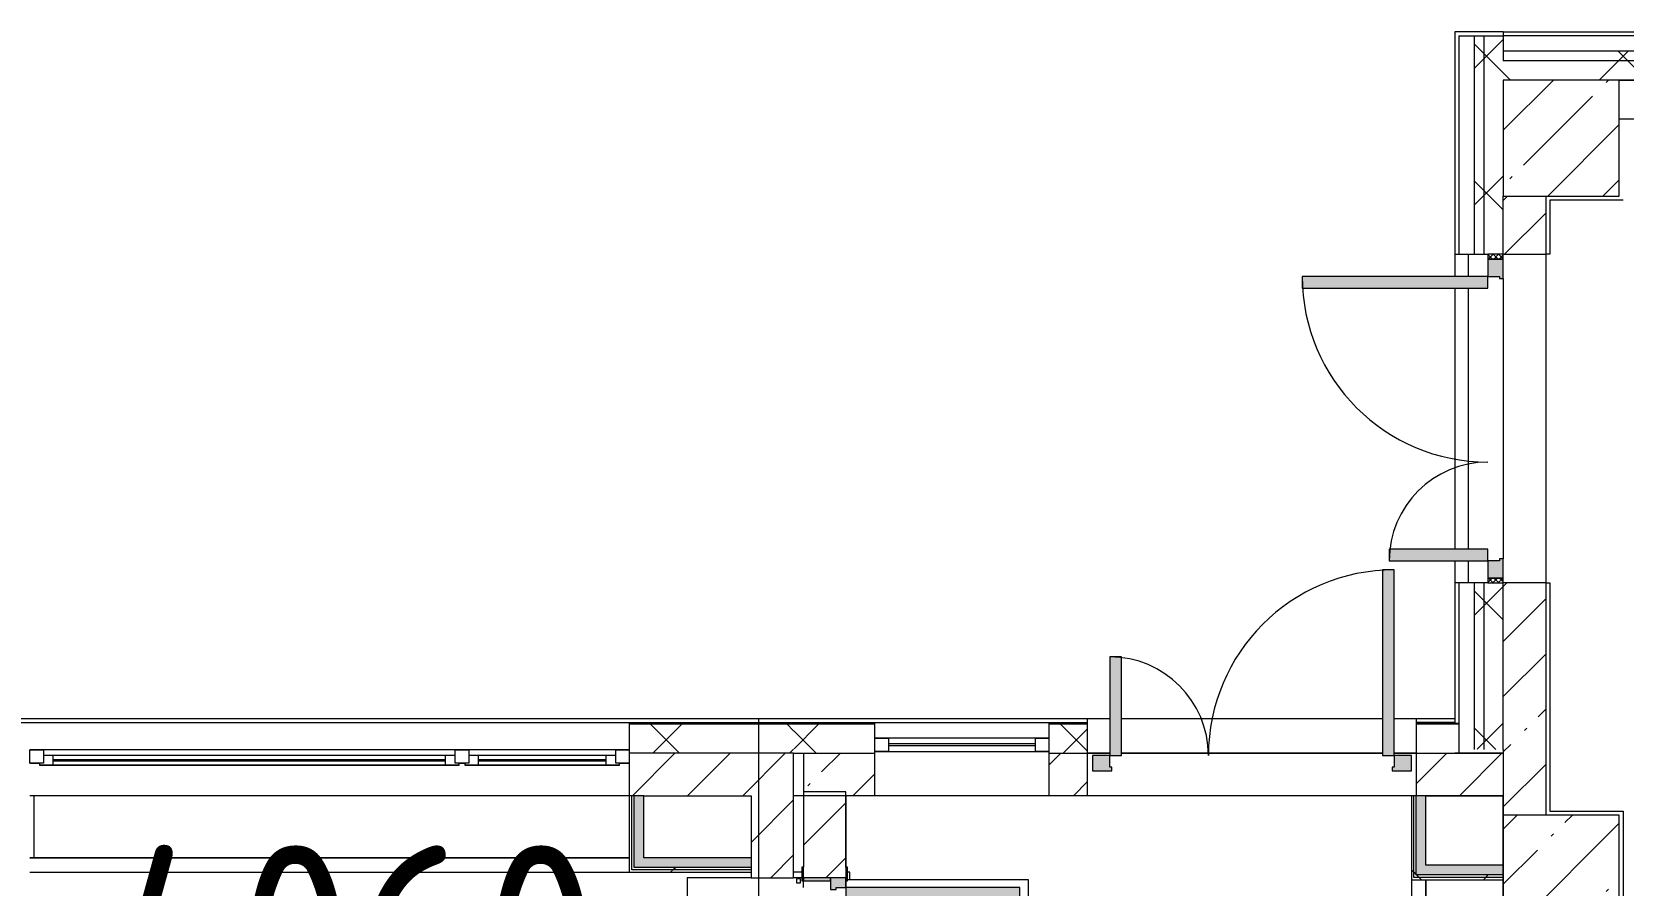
# Model space of a CAD drawing. Header units: millimetres. Extents: x 81368 to 286493, y -8553 to 29000.
# Drawn here: x 194033 to 202263, y 22937 to 27350 of the extents above; entities that cross this region are included whole.
import ezdxf

# ---------------------------------------------------------------- set-up
doc = ezdxf.new("R2010")
doc.units = ezdxf.units.MM
for name, color, linetype, lineweight in [('A-ANNO-DIMS', 7, 'Continuous', 9), ('A-ANNO-DIMS-500', 7, 'Continuous', 9), ('A-GLAZ-2', 7, 'Continuous', 5), ('A-WALL', 7, 'Continuous', 9), ('A-WALL-6', 7, 'Continuous', 5), ('I-WALL-6', 7, 'Continuous', 5), ('S-COLS-1', 7, 'Continuous', 5), ('S-STRS-MBND-1', 7, 'Continuous', 5), ('Оси', 7, 'Continuous', 9)]:
    doc.layers.add(name, color=color, linetype=linetype, lineweight=lineweight)
for name, color, linetype, lineweight, true_color in [('A-DOOR-5', 7, 'Continuous', 5, 0xe2e2e2), ('A-DOOR-6', 7, 'Continuous', 5, 0xaaaaaa), ('A-DOOR-FRAM-4', 7, 'Continuous', 5, 0xe2e2e2), ('A-DOOR-FRAM-5', 7, 'Continuous', 5, 0xaaaaaa), ('A-FLOR-3', 7, 'Continuous', 5, 0xaaaaaa), ('I-WALL-5', 7, 'Continuous', 9, 0xe7e7e7)]:
    doc.layers.add(name, color=color, linetype=linetype, lineweight=lineweight, true_color=true_color)
doc.styles.add('ISOCPEUR_2', font='isocpeur.ttf', dxfattribs={"width": 0.9, "height": 1000})
doc.dimstyles.new('ISO-2_0_0_9К_Средний_округл2_2', dxfattribs={"dimscale": 304.8, "dimtxt": 995.981176, "dimasz": 2.46063, "dimexe": 1.968504, "dimexo": 0, "dimgap": 0, "dimtad": 1, "dimdec": 0, "dimrnd": 10, "dimzin": 0, "dimdsep": 46, "dimtxsty": 'ISOCPEUR_2', "dimblk1": 'OBLIQUE', "dimblk2": 'OBLIQUE', "dimsah": 1, "dimcen": 0.09, "dimdle": 1.968504, "dimazin": 0, "dimtfac": 1, "dimtdec": 4, "dimtix": 1, "dimtmove": 0, "dimatfit": 3, "dimfxl": 1, "dimtvp": 1, "dimtolj": 1, "dimtzin": 0, "dimarcsym": 2})
pattern_1 = [(45, (159482.88, 0), (-285.123, 285.123), []), (45, (159768, 0), (-285.123, 285.123), [504.031, -100.806, 16.764, -84.042])]
pattern_2 = [(45, (159482.9, 0), (-353.5534, 353.5534), []), (135, (159482.9, 0), (-353.5534, -353.5534), [])]
pattern_3 = [(45, (159482.9, 0), (-530.33, 530.33), []), (135, (159482.9, 0), (-530.33, -530.33), [])]

# ---------------------------------------------------------------- blocks, each defined once
blk = doc.blocks.new('BSC_Колонна _Прямоугольная - 600х600-V55-1_2_3_птичка')
at = {"layer": 'S-COLS-1'}
h = blk.add_hatch(dxfattribs=at)
h.set_pattern_fill('FP_104', color=256, style=0, pattern_type=2)
h.set_pattern_definition([(45, (-42460, -26800), (-285.123, 285.123), []), (45, (-42174.88, -26800), (-285.123, 285.123), [504.031, -100.806, 16.764, -84.042])])
h.paths.add_polyline_path([(-60, -300), (300, -300), (300, 300), (-300, 300), (-300, -300), (-80, -300)])
for p, q in [((300, 300), (-300, 300)), ((-300, 300), (-300, -300)), ((300, -300), (300, 300)), ((-300, -300), (300, -300))]:
    blk.add_line(p, q, dxfattribs=at)
blk = doc.blocks.new('BSC_Колонна _Прямоугольная - 600х600-V66-1_2_3_птичка')
at = {"layer": 'S-COLS-1'}
h = blk.add_hatch(dxfattribs=at)
h.set_pattern_fill('FP_114', color=256, style=0, pattern_type=2)
h.set_pattern_definition([(45, (-42460, -23000), (-285.123, 285.123), []), (45, (-42174.88, -23000), (-285.123, 285.123), [504.031, -100.806, 16.764, -84.042])])
h.paths.add_polyline_path([(300, -300), (300, 300), (-300, 300), (-300, -300), (172.1, -300)])
for p, q in [((300, 300), (-300, 300)), ((-300, 300), (-300, -300)), ((300, -300), (300, 300)), ((-300, -300), (300, -300))]:
    blk.add_line(p, q, dxfattribs=at)
blk = doc.blocks.new('110_Дверь_СКБ_2Ст - Д-1 Лестничная клетка EIS60-V112-1_2_3_птичка')
at = {"layer": 'A-DOOR-5'}
for points in [[(-587.5, 264.2), (-587.5, 1010), (-637.5, 1010), (-637.5, 110), (-587.5, 110)], [(662.5, 264.2), (662.5, 510), (612.5, 510), (612.5, 110), (662.5, 110)], [(712.5, -110), (712.5, 30), (697.5, 30), (697.5, -110)]]:
    blk.add_hatch(color=256, dxfattribs=at).paths.add_polyline_path(points)
h = blk.add_hatch(color=256, dxfattribs=at)
h.paths.add_polyline_path([(712.5, 98.9), (712.5, 110), (662.5, 110), (662.5, 60), (652.5, 60), (652.5, 30), (712.5, 30)])
h.paths.add_polyline_path([(-627.5, 50), (-627.5, 60), (-637.5, 60), (-637.5, 110), (-687.5, 110), (-687.5, 30), (-627.5, 30)])
at = {"layer": 'A-DOOR-FRAM-4'}
for points in [[(-672.5, 118), (-742.5, 118), (-742.5, 110), (-672.5, 110)], [(767.5, 110), (767.5, 118), (697.5, 118), (697.5, 110), (712.5, 110)], [(-672.5, 30), (-687.5, 30), (-687.5, -110), (-672.5, -110)], [(-672.5, -118), (-672.5, -110), (-742.5, -110), (-742.5, -118), (-686.8, -118)], [(767.5, -110), (697.5, -110), (697.5, -118), (767.5, -118)]]:
    blk.add_hatch(color=256, dxfattribs=at).paths.add_polyline_path(points)
at = {"layer": 'A-DOOR-6'}
for p, q in [((-637.5, 1010), (-637.5, 110)), ((-587.5, 1010), (-637.5, 1010)), ((-587.5, 110), (-587.5, 1010)), ((662.5, 510), (612.5, 510)), ((612.5, 510), (612.5, 110)), ((662.5, 110), (662.5, 510)), ((-637.5, 110), (-587.5, 110)), ((612.5, 110), (662.5, 110))]:
    blk.add_line(p, q, dxfattribs=at)
for centre, radius, start, end in [((-637.5, 110), 900, 0, 90), ((662.5, 110), 400, 90, 180)]:
    blk.add_arc(centre, radius, start, end, dxfattribs=at)
at = {"layer": 'A-DOOR-FRAM-5'}
for p, q in [((-672.5, 118), (-742.5, 118)), ((-742.5, 118), (-742.5, 110)), ((-742.5, 110), (-672.5, 110)), ((-637.5, 110), (-687.5, 110)), ((-687.5, 110), (-687.5, 30)), ((-672.5, 110), (-672.5, 118)), ((-637.5, 60), (-637.5, 110)), ((662.5, 110), (662.5, 60)), ((712.5, 110), (662.5, 110)), ((767.5, 118), (697.5, 118)), ((697.5, 118), (697.5, 110)), ((697.5, 110), (767.5, 110)), ((712.5, 30), (712.5, 110)), ((767.5, 110), (767.5, 118)), ((-687.5, 30), (-627.5, 30)), ((-672.5, 30), (-687.5, 30)), ((-687.5, 30), (-687.5, -110)), ((-672.5, -110), (-672.5, 30)), ((-627.5, 60), (-637.5, 60)), ((-627.5, 30), (-627.5, 60)), ((662.5, 60), (652.5, 60)), ((652.5, 60), (652.5, 30)), ((652.5, 30), (712.5, 30)), ((712.5, 30), (697.5, 30)), ((697.5, 30), (697.5, -110)), ((712.5, -110), (712.5, 30)), ((-672.5, -110), (-742.5, -110)), ((-742.5, -110), (-742.5, -118)), ((-742.5, -118), (-672.5, -118)), ((-687.5, -110), (-672.5, -110)), ((-672.5, -118), (-672.5, -110)), ((697.5, -110), (712.5, -110)), ((767.5, -110), (697.5, -110)), ((697.5, -110), (697.5, -118)), ((697.5, -118), (767.5, -118)), ((767.5, -118), (767.5, -110))]:
    blk.add_line(p, q, dxfattribs=at)
blk = doc.blocks.new('120_Окно_СКБ_2Ст - 120_Окно_СКБ_2Ст 3100х2500 _мал_створка слева_-V113-1_2_3_птичка')
at = {"layer": 'A-GLAZ-2'}
for p, q in [((-1550, -127), (-1550, -57)), ((-1550, -57), (-1480, -57)), ((1550, -57), (-1550, -57)), ((-1480, -57), (-1480, -127)), ((650, -127), (650, -57)), ((650, -57), (720, -57)), ((720, -57), (720, -127)), ((1480, -127), (1480, -57)), ((1480, -57), (1550, -57)), ((1550, -57), (1550, -127)), ((-1480, -127), (-1550, -127)), ((-1550, -127), (-1500, -127)), ((-1480, -127), (-1500, -127)), ((-1500, -127), (-1500, -137)), ((-1500, -137), (670, -137)), ((670, -137), (-1500, -137)), ((650, -87), (-1480, -87)), ((-1480, -87), (-1480, -127)), ((-1430, -137), (-1430, -87)), ((-1430, -107), (600, -107)), ((600, -117), (-1430, -117)), ((600, -137), (600, -87)), ((650, -127), (650, -87)), ((720, -127), (650, -127)), ((670, -127), (650, -127)), ((670, -127), (700, -127)), ((670, -137), (670, -127)), ((720, -127), (700, -127)), ((700, -127), (700, -137)), ((700, -137), (1500, -137)), ((1500, -137), (700, -137)), ((1480, -87), (720, -87)), ((720, -87), (720, -127)), ((770, -137), (770, -87)), ((770, -107), (1430, -107)), ((1430, -117), (770, -117)), ((1430, -137), (1430, -87)), ((1480, -127), (1480, -87)), ((1550, -127), (1480, -127)), ((1500, -127), (1480, -127)), ((1500, -127), (1550, -127)), ((1500, -137), (1500, -127))]:
    blk.add_line(p, q, dxfattribs=at)
blk = doc.blocks.new('110_Дверь_СКБ_2Ст_Наружная - ДН-1_л__ Двухстворчатая 1350 х3200 _ЛК_ в свету с верхним остеклением 2-22448815-1_2_3_птичка')
at = {"layer": 'A-DOOR-5'}
for points in [[(754.5, -91), (754.5, 869), (694.5, 869), (694.5, -91)], [(-655.5, -91), (-655.5, 419), (-715.5, 419), (-715.5, -91)]]:
    blk.add_hatch(color=256, dxfattribs=at).paths.add_polyline_path(points)
h = blk.add_hatch(color=256, dxfattribs=at)
h.paths.add_polyline_path([(754.5, -171), (844.5, -171), (844.5, -91), (754.5, -91), (754.5, -151), (744.5, -151), (744.5, -171)])
h.paths.add_polyline_path([(-715.5, -171), (-705.5, -171), (-705.5, -151), (-715.5, -151), (-715.5, -91), (-805.5, -91), (-805.5, -171)])
at = {"layer": 'A-DOOR-6'}
for p, q in [((754.5, 869), (694.5, 869)), ((694.5, 869), (694.5, -91)), ((754.5, -91), (754.5, 869)), ((-715.5, 419), (-715.5, -91)), ((-655.5, 419), (-715.5, 419)), ((-655.5, -91), (-655.5, 419)), ((-715.5, -91), (-655.5, -91)), ((694.5, -91), (754.5, -91))]:
    blk.add_line(p, q, dxfattribs=at)
for centre, radius, start, end in [((754.5, -91), 960, 90, 180), ((-715.5, -91), 510, 0, 90)]:
    blk.add_arc(centre, radius, start, end, dxfattribs=at)
at = {"layer": 'A-DOOR-FRAM-5'}
for p, q in [((-715.5, -91), (-805.5, -91)), ((-805.5, -91), (-805.5, -171)), ((-715.5, -151), (-715.5, -91)), ((-705.5, -151), (-715.5, -151)), ((-705.5, -171), (-705.5, -151)), ((754.5, -151), (744.5, -151)), ((744.5, -151), (744.5, -171)), ((754.5, -91), (754.5, -151)), ((844.5, -91), (754.5, -91)), ((844.5, -171), (844.5, -91)), ((-805.5, -171), (-705.5, -171)), ((744.5, -171), (844.5, -171))]:
    blk.add_line(p, q, dxfattribs=at)
blk = doc.blocks.new('120_Окно_СКБ_1Ст - 120_Окно_СКБ_1Ст 900х2500_h_ глухое-23537403-1_2_3_птичка')
at = {"layer": 'A-GLAZ-2'}
for p, q in [((-450, -67), (-450, 3)), ((-450, 3), (-380, 3)), ((450, 3), (-450, 3)), ((-380, 3), (-380, -67)), ((380, -67), (380, 3)), ((380, 3), (450, 3)), ((450, 3), (450, -67)), ((-380, -67), (-450, -67)), ((-450, -67), (450, -67)), ((380, -27), (-380, -27)), ((380, -37), (-380, -37)), ((450, -67), (380, -67))]:
    blk.add_line(p, q, dxfattribs=at)
blk = doc.blocks.new('110_Дверь_СКБ_2Ст_Наружная - ДН-1_л__ Двухстворчатая 1350 х3200 _ЛК_ в свету с верхним остеклением EI30-23529464-1_2_3_птичка')
at = {"layer": 'A-DOOR-5'}
for points in [[(694.5, 105), (694.5, -45), (754.5, -45), (754.5, 915), (694.5, 915), (694.5, 125)], [(-715.5, -25), (-715.5, -45), (-655.5, -45), (-655.5, 465), (-715.5, 465), (-715.5, 12.4)]]:
    blk.add_hatch(color=256, dxfattribs=at).paths.add_polyline_path(points)
h = blk.add_hatch(color=256, dxfattribs=at)
h.paths.add_polyline_path([(-805.5, -125), (-705.5, -125), (-705.5, -105), (-715.5, -105), (-715.5, -45), (-805.5, -45)])
h.paths.add_polyline_path([(744.5, -125), (844.5, -125), (844.5, -45), (754.5, -45), (754.5, -105), (744.5, -105)])
at = {"layer": 'A-DOOR-6'}
h = blk.add_hatch(dxfattribs=at)
h.set_pattern_fill('FP_173', color=256, style=0, pattern_type=2)
h.set_pattern_definition([(135, (1451.41, 189.685), (-14.14214, -14.14214), []), (225, (1451.41, 189.685), (14.14214, -14.14214), [])])
h.paths.add_polyline_path([(844.5, -125), (869.5, -125), (869.5, -45), (844.5, -45), (844.5, -105)])
at = {"layer": 'A-DOOR-FRAM-5'}
h = blk.add_hatch(dxfattribs=at)
h.set_pattern_fill('FP_174', color=256, style=0, pattern_type=2)
h.set_pattern_definition([(45, (-671.384, 189.685), (-14.1421, 14.1421), []), (135, (-671.384, 189.685), (-14.1421, -14.1421), [])])
h.paths.add_polyline_path([(-830.5, -45), (-830.5, -125), (-805.5, -125), (-805.5, -45)])
at = {"layer": 'A-DOOR-6'}
for p, q in [((754.5, 915), (694.5, 915)), ((694.5, 915), (694.5, -45)), ((754.5, -45), (754.5, 915)), ((-715.5, 465), (-715.5, -45)), ((-655.5, 465), (-715.5, 465)), ((-655.5, -45), (-655.5, 465)), ((-715.5, -45), (-655.5, -45)), ((694.5, -45), (754.5, -45))]:
    blk.add_line(p, q, dxfattribs=at)
for centre, radius, start, end in [((754.5, -45), 960, 90, 180), ((-715.5, -45), 510, 0, 90)]:
    blk.add_arc(centre, radius, start, end, dxfattribs=at)
at = {"layer": 'A-DOOR-FRAM-5'}
for p, q in [((-805.5, -45), (-830.5, -45)), ((-830.5, -45), (-830.5, -125)), ((-715.5, -45), (-805.5, -45)), ((-805.5, -45), (-805.5, -125)), ((-805.5, -125), (-805.5, -45)), ((-715.5, -105), (-715.5, -45)), ((754.5, -45), (754.5, -105)), ((844.5, -45), (754.5, -45)), ((844.5, -125), (844.5, -45)), ((869.5, -45), (844.5, -45)), ((844.5, -45), (844.5, -125)), ((869.5, -125), (869.5, -45)), ((-830.5, -125), (-805.5, -125)), ((-805.5, -125), (-705.5, -125)), ((-705.5, -105), (-715.5, -105)), ((-705.5, -125), (-705.5, -105)), ((754.5, -105), (744.5, -105)), ((744.5, -105), (744.5, -125)), ((744.5, -125), (844.5, -125)), ((844.5, -125), (869.5, -125))]:
    blk.add_line(p, q, dxfattribs=at)
blk = doc.blocks.new('Зашивка приборов отопления6 - Зашивка приборов отопления-33276534-1_2_3_птичка')
at = {"layer": 'A-WALL-6'}
for p, q in [((75235, 535), (73684.6, 535)), ((73684.6, 535), (73684.6, 460)), ((73684.6, 460), (73684.6, 60)), ((73684.6, 460), (75235, 460)), ((75235, 460), (73685, 460)), ((73685, 460), (73685, 60))]:
    blk.add_line(p, q, dxfattribs=at)
blk = doc.blocks.new('Зашивка приборов отопления11 - Зашивка приборов отопления-33278624-1_2_3_птичка')
at = {"layer": 'A-WALL-6'}
for p, q in [((37640, 23400), (34540, 23400)), ((34540, 23079), (37640, 23079)), ((37640, 23079), (34540, 23079)), ((34540, 23004), (37640, 23004))]:
    blk.add_line(p, q, dxfattribs=at)
blk = doc.blocks.new('DIMBLOCK70-1_2_3_птичка')
at = {"layer": 'A-ANNO-DIMS-500'}
for p, q in [((193692.9, 22366.8), (193692.9, 21236.4)), ((193692.9, 21836.4), (193692.9, 22366.8)), ((197752.9, 22366.8), (197752.9, 21236.4)), ((197752.9, 21836.4), (197752.9, 22366.8)), ((193092.9, 21836.4), (198352.9, 21836.4))]:
    blk.add_line(p, q, dxfattribs=at)
at = {"layer": 'A-ANNO-DIMS-500', "lineweight": 20}
for p, q in [((193692.9, 21836.4), (194067.9, 22211.4)), ((197752.9, 21836.4), (198127.9, 22211.4)), ((193692.9, 21836.4), (193317.9, 21461.4)), ((197752.9, 21836.4), (197377.9, 21461.4))]:
    blk.add_line(p, q, dxfattribs=at)
at = {"layer": 'A-ANNO-DIMS-500', "color": 0, "insert": (194410.9, 23142.9), "char_height": 1000, "width": 3148.833, "attachment_point": 1, "line_spacing_factor": 1.149209, "style": 'ISOCPEUR_2'}
blk.add_mtext('4060', dxfattribs=at)
blk = doc.blocks.new('_Oblique')
at = {"color": 0, "linetype": 'ByBlock', "lineweight": -2}
blk.add_line((-0.5, -0.5), (0.5, 0.5), dxfattribs=at)

msp = doc.modelspace()

# ---------------------------------------------------------------- hatches: boundary and pattern name
at = {"layer": 'A-WALL-6'}
h = msp.add_hatch(dxfattribs=at)
h.set_pattern_fill('FP_89', color=256, style=0, pattern_type=2)
h.set_pattern_definition(pattern_2)
h.paths.add_polyline_path([(201492.9, 23639.7), (201542.9, 23641.9), (201542.9, 24500), (201492.9, 24500), (201492.9, 23640.3)])
h.paths.add_polyline_path([(201542.9, 26200), (201542.9, 27330), (201492.9, 27330), (201492.9, 26200), (201532.9, 26200)])
h = msp.add_hatch(dxfattribs=at)
h.set_pattern_fill('FP_89', color=256, style=0, pattern_type=2)
h.set_pattern_definition(pattern_2)
h.paths.add_polyline_path([(201623.1, 23639.7), (201642.9, 23641.9), (201642.9, 24500), (201542.9, 24500), (201542.9, 23639.7), (201622, 23639.7)])
h.paths.add_polyline_path([(201562.9, 26200), (201642.9, 26200), (201642.9, 27330), (201542.9, 27330), (201542.9, 26200)])
h = msp.add_hatch(dxfattribs=at)
h.set_pattern_fill('FP_89', color=256, style=0, pattern_type=2)
h.set_pattern_definition(pattern_2)
h.paths.add_polyline_path([(242908, 27200), (244452.9, 27200), (244452.9, 27250), (239832.9, 27250), (239832.9, 27200), (242708, 27200)])
h.paths.add_polyline_path([(230292.9, 27200), (230292.9, 27250), (227692.9, 27250), (227692.9, 27200), (229792.9, 27200)])
h.paths.add_polyline_path([(226242.9, 27200), (226592.9, 27200), (226592.9, 27250), (225642.9, 27250), (225642.9, 27200)])
h.paths.add_polyline_path([(232392.9, 27200), (233732.9, 27200), (233732.9, 27250), (232392.9, 27250), (232392.9, 27210)])
h.paths.add_polyline_path([(236732.9, 27200), (236732.9, 27250), (235832.9, 27250), (235832.9, 27200), (236232.9, 27200)])
h.paths.add_polyline_path([(217187.9, 27200), (217187.9, 27250), (216342.9, 27250), (216342.9, 27200)])
h.paths.add_polyline_path([(219775, 27200), (220542.9, 27200), (220542.9, 27250), (219487.9, 27250), (219487.9, 27200)])
h.paths.add_polyline_path([(208242.9, 27200), (208242.9, 27250), (207142.9, 27250), (207142.9, 27200), (207642.9, 27200)])
h.paths.add_polyline_path([(214242.9, 27200), (214242.9, 27250), (213342.9, 27250), (213342.9, 27200), (214198.1, 27200)])
h.paths.add_polyline_path([(211242.9, 27200), (211242.9, 27250), (210342.9, 27250), (210342.9, 27200)])
h.paths.add_polyline_path([(204042.9, 27200), (204042.9, 27250), (201642.9, 27250), (201642.9, 27200), (203044.4, 27200)])
h = msp.add_hatch(dxfattribs=at)
h.set_pattern_fill('FP_89', color=256, style=0, pattern_type=2)
h.set_pattern_definition(pattern_2)
h.paths.add_polyline_path([(202242.9, 27100), (204042.9, 27100), (204042.9, 27200), (201642.9, 27200), (201642.9, 27100)])
h.paths.add_polyline_path([(220242.9, 27100), (220542.9, 27100), (220542.9, 27200), (219487.9, 27200), (219487.9, 27100), (219775, 27100)])
h.paths.add_polyline_path([(243582.9, 27100), (244452.9, 27100), (244448.3, 27200), (239832.9, 27198.1), (239832.9, 27100), (242908, 27100)])
h.paths.add_polyline_path([(210882.9, 27100), (211242.9, 27100), (211242.9, 27200), (210342.9, 27200), (210342.9, 27100)])
h.paths.add_polyline_path([(213342.9, 27100), (214242.9, 27100), (214242.9, 27200), (213342.9, 27200), (213342.9, 27140)])
h.paths.add_polyline_path([(207342.9, 27100), (208242.9, 27100), (208242.9, 27200), (207142.9, 27200), (207142.9, 27100)])
h.paths.add_polyline_path([(226560.9, 27100), (226560.9, 27102), (226560.9, 27110), (226592.9, 27110), (226592.9, 27200), (225642.9, 27200), (225642.9, 27100), (226542.9, 27100)])
h.paths.add_polyline_path([(217187.9, 27100), (217187.9, 27200), (216342.9, 27200), (216342.9, 27100), (216832.9, 27100)])
h.paths.add_polyline_path([(236232.9, 27100), (236732.9, 27100), (236732.9, 27200), (235832.9, 27200), (235832.9, 27100)])
h.paths.add_polyline_path([(227724.9, 27100), (230292.9, 27100), (230292.9, 27200), (227692.9, 27200), (227692.9, 27110), (227724.9, 27110), (227724.9, 27102), (227692.9, 27100)])
h.paths.add_polyline_path([(233022.9, 27100), (233732.9, 27100), (233732.9, 27200), (232392.9, 27200), (232392.9, 27100)])
h = msp.add_hatch(dxfattribs=at)
h.set_pattern_fill('FP_100', color=256, style=0, pattern_type=2)
h.set_pattern_definition([(135, (159482.88, 0), (-176.7767, -176.7767), [])])
h.paths.add_polyline_path([(216832.9, 26900), (217187.9, 26900), (217187.9, 27100), (216342.9, 27100), (216342.9, 26900)])
h.paths.add_polyline_path([(202242.9, 26900), (204042.9, 26900), (204042.9, 27100), (202242.9, 27100), (202242.9, 27061.4)])
h.paths.add_polyline_path([(210480.2, 26900), (211242.9, 26900), (211242.9, 27100), (210342.9, 27100), (210342.9, 26900)])
h.paths.add_polyline_path([(213342.9, 26900), (213642.9, 26900), (213642.9, 27100), (213342.9, 27100), (213342.9, 26969.4)])
h.paths.add_polyline_path([(240132.9, 26900), (240132.9, 27100), (239832.9, 27100), (239832.9, 26900)])
h.paths.add_polyline_path([(220242.9, 26900), (220542.9, 26900), (220542.9, 27100), (220242.9, 27100), (220242.9, 26953.9)])
h.paths.add_polyline_path([(236232.9, 26900), (236232.9, 27100), (235832.9, 27100), (235832.9, 26900), (235911.1, 26900)])
h.paths.add_polyline_path([(226542.9, 26900), (226542.9, 27100), (226242.9, 27100), (226242.9, 26900)])
h.paths.add_polyline_path([(219487.9, 26900), (219642.9, 26900), (219642.9, 27100), (219487.9, 27100), (219487.9, 26936.5)])
h.paths.add_polyline_path([(227688.9, 26900), (229792.9, 26900), (229792.9, 27100), (227688.9, 27100), (227688.9, 27091.3)])
h.paths.add_polyline_path([(233732.9, 26900), (233732.9, 27100), (233522.9, 27100), (233522.9, 26900)])
h.paths.add_polyline_path([(233022.9, 26900), (233022.9, 27100), (232392.9, 27100), (232392.9, 26900)])
h.paths.add_polyline_path([(207142.9, 26900), (207642.9, 26900), (207642.9, 27100), (207142.9, 27100), (207142.9, 27079.6)])
h = msp.add_hatch(dxfattribs=at)
h.set_pattern_fill('FP_89', color=256, style=0, pattern_type=2)
h.set_pattern_definition(pattern_2)
h.paths.add_polyline_path([(193342.9, 23620), (194022.9, 23620), (194022.9, 23769.7), (193342.9, 23769.7), (193342.9, 23628.5)])
h.paths.add_polyline_path([(197965.6, 23620), (197972.9, 23620), (197972.9, 23769.7), (197122.9, 23769.7), (197122.9, 23620), (197952.6, 23620)])
h = msp.add_hatch(dxfattribs=at)
h.set_pattern_fill('FP_89', color=256, style=0, pattern_type=2)
h.set_pattern_definition(pattern_2)
h.paths.add_polyline_path([(198022.4, 23620), (198392.9, 23620), (198392.9, 23769.7), (197972.9, 23769.7), (197975.2, 23620)])
h.paths.add_polyline_path([(199292.9, 23620), (199492.9, 23620), (199492.9, 23769.7), (199292.9, 23769.7), (199292.9, 23627.7)])
h.paths.add_polyline_path([(201392.9, 23620), (201412.9, 23620), (201412.9, 23769.7), (201192.9, 23769.7), (201192.9, 23620), (201242.9, 23620)])
at = {"layer": 'I-WALL-5'}
for points in [[(197197.9, 23029), (197197.9, 23400), (197147.9, 23400), (197147.9, 23029)], [(201192.9, 22990), (201242.9, 22990), (201242.9, 23400), (201192.9, 23400), (201192.9, 23067)], [(197197.9, 23029), (197752.9, 23029), (197752.9, 23079), (197197.9, 23079)], [(201536.5, 22990), (201642.9, 22990), (201642.9, 23040), (201242.9, 23040), (201242.9, 22990), (201491.5, 22990)]]:
    msp.add_hatch(color=256, dxfattribs=at).paths.add_polyline_path(points)
at = {"layer": 'I-WALL-6'}
h = msp.add_hatch(dxfattribs=at)
h.set_pattern_fill('FP_69', color=256, style=0, pattern_type=2)
h.set_pattern_definition(pattern_1)
h.paths.add_polyline_path([(201772.3, 23300), (201862.9, 23300), (201862.9, 24500), (201642.9, 24500), (201642.9, 23300), (201650.2, 23300)])
h.paths.add_polyline_path([(201862.9, 26200), (201862.9, 26500), (201642.9, 26500), (201642.9, 26200), (201679, 26200)])
h = msp.add_hatch(dxfattribs=at)
h.set_pattern_fill('FP_69', color=256, style=0, pattern_type=2)
h.set_pattern_definition(pattern_1)
h.paths.add_polyline_path([(193749.7, 23400), (194022.9, 23400), (194022.9, 23620), (193092.9, 23619.7), (193092.9, 23400), (193692.9, 23400)])
h.paths.add_polyline_path([(197752.9, 23400), (197972.9, 23400), (197972.9, 23619.7), (197965.9, 23612.7)])
h.paths.add_polyline_path([(197752.9, 23400), (197965.6, 23620), (197122.9, 23619.7), (197122.9, 23400), (197467.6, 23400)])
h = msp.add_hatch(dxfattribs=at)
h.set_pattern_fill('FP_69', color=256, style=0, pattern_type=2)
h.set_pattern_definition(pattern_1)
h.paths.add_polyline_path([(201192.9, 23400), (201642.9, 23400), (201637.8, 23620), (201192.9, 23619.7)])
h.paths.add_polyline_path([(199492.9, 23400), (199492.9, 23620), (199292.9, 23619.7), (199292.9, 23400), (199326.5, 23400)])
h.paths.add_polyline_path([(198242.9, 23400), (198392.9, 23400), (198392.9, 23620), (198022.9, 23619.7), (198022.9, 23420.3), (198242.9, 23420.3)])
h = msp.add_hatch(dxfattribs=at)
h.set_pattern_fill('FP_69', color=256, style=0, pattern_type=2)
h.set_pattern_definition(pattern_1)
h.paths.add_polyline_path([(197972.9, 15200), (197972.9, 21575.3), (197752.9, 21575.3), (197752.9, 15200)])
h.paths.add_polyline_path([(197972.9, 22975.3), (197972.9, 23400), (197752.9, 23400), (197752.9, 22975.3)])
h = msp.add_hatch(dxfattribs=at)
h.set_pattern_fill('FP_69', color=256, style=0, pattern_type=2)
h.set_pattern_definition(pattern_1)
h.paths.add_polyline_path([(198242.9, 10450), (198240.8, 12125), (198022.9, 12125), (198022.9, 10450)])
h.paths.add_polyline_path([(198022.9, 13525), (198242.9, 13525), (198242.9, 21575.3), (198022.9, 21575.3), (198022.9, 15593.2)])
h.paths.add_polyline_path([(198242.9, 22975.3), (198242.9, 23420.3), (198022.9, 23420.3), (198022.9, 22975.3), (198192.9, 22975.3)])
h = msp.add_hatch(dxfattribs=at)
h.set_pattern_fill('FP_187', color=256, style=0, pattern_type=2)
h.set_pattern_definition(pattern_3)
h.paths.add_polyline_path([(201180.4, 22965), (201180.4, 23400), (201167.9, 23400), (201167.9, 22965)])
h = msp.add_hatch(dxfattribs=at)
h.set_pattern_fill('FP_187', color=256, style=0, pattern_type=2)
h.set_pattern_definition(pattern_3)
h.paths.add_polyline_path([(201180.4, 22977.5), (201192.9, 22977.5), (201192.9, 23400), (201180.4, 23400)])
h = msp.add_hatch(dxfattribs=at)
h.set_pattern_fill('FP_187', color=256, style=0, pattern_type=2)
h.set_pattern_definition(pattern_3)
h.paths.add_polyline_path([(197732.9, 23004), (197752.9, 23004), (197752.9, 23016.5), (197135.4, 23013.4), (197135.4, 23004), (197467.6, 23004)])
h = msp.add_hatch(dxfattribs=at)
h.set_pattern_fill('FP_187', color=256, style=0, pattern_type=2)
h.set_pattern_definition(pattern_3)
h.paths.add_polyline_path([(197752.9, 23016.5), (197752.9, 23029), (197147.9, 23029), (197147.9, 23016.5), (197732.9, 23016.5)])
h = msp.add_hatch(dxfattribs=at)
h.set_pattern_fill('FP_187', color=256, style=0, pattern_type=2)
h.set_pattern_definition(pattern_3)
h.paths.add_polyline_path([(201545.7, 22965), (201642.9, 22965), (201642.9, 22977.5), (201180.4, 22975), (201185.5, 22965), (201543.6, 22965)])
h = msp.add_hatch(dxfattribs=at)
h.set_pattern_fill('FP_187', color=256, style=0, pattern_type=2)
h.set_pattern_definition(pattern_3)
h.paths.add_polyline_path([(201642.9, 22977.5), (201642.9, 22990), (201192.9, 22990), (201192.9, 22977.5), (201541.1, 22977.5)])

# ---------------------------------------------------------------- linework, layer by layer
at = {"layer": 'A-FLOR-3'}
for p, q in [((202262.9, 26480), (201882.9, 26480)), ((201882.9, 26480), (201882.9, 26200)), ((201392.9, 26200), (201392.9, 26085)), ((201882.9, 26200), (201862.9, 26200)), ((201392.9, 26025), (201392.9, 24675)), ((201392.9, 24615), (201392.9, 24500)), ((201862.9, 24500), (201882.9, 24500)), ((201882.9, 24500), (201882.9, 23320)), ((194042.9, 23400), (194042.9, 23079)), ((197122.9, 23400), (194042.9, 23400)), ((198022.9, 23400), (197972.9, 23400)), ((201882.9, 23320), (202262.9, 23320)), ((202262.9, 23320), (202262.9, 22100)), ((194042.9, 23079), (197122.9, 23079)), ((197422.9, 22975.3), (197422.9, 21575.3)), ((197752.9, 22975.3), (197422.9, 22975.3)), ((198014.9, 23004), (197972.9, 23004)), ((198014.9, 22975.3), (197972.9, 22975.3)), ((198262.9, 23004), (198250.9, 23004)), ((199187, 22965.3), (198250.9, 22965.3)), ((198262.9, 22965.3), (198262.9, 23004)), ((198022.9, 22925.3), (198022.9, 22960.3))]:
    msp.add_line(p, q, dxfattribs=at)
msp.add_arc((198242.9, 22925.3), 945, 283.90489, 2.42594, dxfattribs=at)
at = {"layer": 'A-WALL'}
for p, q in [((201412.9, 27330), (201642.9, 27330)), ((201412.9, 27330), (201412.9, 26200)), ((201492.9, 27330), (201492.9, 26200)), ((201542.9, 27330), (201542.9, 26200)), ((201642.9, 27350), (201642.9, 27200)), ((204042.9, 27330), (201642.9, 27330)), ((204042.9, 27250), (201642.9, 27250)), ((204042.9, 27200), (201642.9, 27200)), ((204042.9, 27100), (202242.9, 27100)), ((202242.9, 27100), (204042.9, 27100)), ((201642.9, 26200), (201642.9, 26500)), ((201412.9, 24500), (201412.9, 23639.7)), ((201492.9, 24500), (201492.9, 23639.7)), ((201542.9, 24500), (201542.9, 23639.7)), ((201642.9, 23639.7), (201642.9, 24500)), ((198392.9, 23772.7), (197122.9, 23772.7)), ((198392.9, 23769.7), (197122.9, 23769.7)), ((199492.9, 23772.7), (199292.9, 23772.7)), ((199492.9, 23769.7), (199292.9, 23769.7)), ((201412.9, 23772.7), (201192.9, 23772.7)), ((201412.9, 23769.7), (201192.9, 23769.7)), ((201392.9, 23772.7), (201392.9, 23777.7)), ((197972.9, 23620), (197122.9, 23620)), ((197972.9, 23619.7), (197972.9, 23620)), ((198022.9, 23619.7), (198022.9, 23620)), ((198022.9, 23620), (198392.9, 23620)), ((199292.9, 23620), (199492.9, 23620)), ((201192.9, 23620), (201392.9, 23620)), ((201392.9, 23620), (201392.9, 23619.7)), ((201392.9, 23619.7), (201412.9, 23619.7)), ((197197.9, 23400), (197122.9, 23400)), ((197135.4, 23016.5), (197135.4, 23400)), ((197147.9, 23029), (197147.9, 23400)), ((201180.4, 22977.5), (201180.4, 23400)), ((201242.9, 23400), (201192.9, 23400)), ((201192.9, 22990), (201192.9, 23400)), ((197752.9, 23016.5), (197135.4, 23016.5)), ((197752.9, 23029), (197147.9, 23029)), ((201642.9, 22977.5), (201180.4, 22977.5)), ((201642.9, 22990), (201192.9, 22990))]:
    msp.add_line(p, q, dxfattribs=at)
at = {"layer": 'A-WALL-6'}
for p, q in [((201642.9, 27350), (201392.9, 27350)), ((201392.9, 27350), (201392.9, 26200)), ((201642.9, 27350), (211242.9, 27350)), ((202242.9, 26900), (204042.9, 26900)), ((201392.9, 26200), (201562.9, 26200)), ((201462.9, 26085), (201462.9, 26200)), ((201462.9, 24675), (201462.9, 26025)), ((201642.9, 26075), (201642.9, 24625)), ((201462.9, 24500), (201462.9, 24615)), ((201562.9, 24500), (201392.9, 24500)), ((201392.9, 24500), (201392.9, 23777.7)), ((193342.7, 23799.7), (199607.9, 23799.7)), ((199492.9, 23620), (199492.9, 23799.7)), ((199667.9, 23799.7), (201017.9, 23799.7)), ((201077.9, 23799.7), (201393.5, 23799.7)), ((201192.9, 23799.7), (201192.9, 23620)), ((193342.9, 23777.7), (199492.9, 23777.7)), ((197122.9, 23777.7), (197122.9, 23620)), ((198392.9, 23620), (198392.9, 23777.7)), ((199292.9, 23777.7), (199292.9, 23620)), ((201392.9, 23777.7), (201192.9, 23777.7)), ((201412.9, 23639.7), (201412.9, 23619.7)), ((197972.9, 23619.7), (198022.9, 23619.7)), ((199607.9, 23619.7), (199492.9, 23619.7)), ((201017.9, 23619.7), (199667.9, 23619.7)), ((201192.9, 23619.7), (201077.9, 23619.7)), ((201412.9, 23619.7), (201642.9, 23619.7)), ((197987.9, 22969.3), (197987.9, 22949.3)), ((198007.9, 22969.3), (197987.9, 22969.3)), ((198007.9, 22949.3), (198007.9, 22969.3)), ((197987.9, 22949.3), (198007.9, 22949.3))]:
    msp.add_line(p, q, dxfattribs=at)
at = {"layer": 'I-WALL-6'}
for p, q in [((201862.9, 26500), (201862.9, 23300)), ((201642.9, 26200), (201862.9, 26200)), ((201862.9, 24500), (201642.9, 24500)), ((201642.9, 23639.7), (201642.9, 23300)), ((197122.9, 23620), (197122.9, 23004)), ((197972.9, 22975.3), (197972.9, 23619.7)), ((198022.9, 23619.7), (198022.9, 23030.3)), ((198392.9, 23400), (198392.9, 23620)), ((199292.9, 23620), (199292.9, 23400)), ((199492.9, 23400), (199492.9, 23620)), ((199492.9, 23620), (199607.9, 23620)), ((199667.9, 23620), (201017.9, 23620)), ((201077.9, 23620), (201192.9, 23620)), ((201192.9, 23620), (201192.9, 23400)), ((201642.9, 23620), (201392.9, 23620)), ((194042.9, 23400), (194022.9, 23400)), ((197197.9, 23400), (197752.9, 23400)), ((197197.9, 23079), (197197.9, 23400)), ((197752.9, 23400), (197752.9, 22975.3)), ((198242.9, 23420.3), (198022.9, 23420.3)), ((201192.9, 23400), (198022.9, 23400)), ((198242.9, 23030.3), (198242.9, 23420.3)), ((201167.9, 23400), (201167.9, 22965)), ((201242.9, 23400), (201642.9, 23400)), ((201242.9, 23040), (201242.9, 23400)), ((197752.9, 23079), (197197.9, 23079)), ((197122.9, 23004), (197752.9, 23004)), ((197752.9, 22975.3), (197972.9, 22975.3)), ((201167.9, 22965), (201642.9, 22965)), ((201642.9, 23040), (201242.9, 23040))]:
    msp.add_line(p, q, dxfattribs=at)
at = {"layer": 'S-STRS-MBND-1'}
for p, q in [((198242.9, 23400), (198242.9, 20600)), ((201642.9, 23400), (198242.9, 23400)), ((201642.9, 20600), (201642.9, 23400))]:
    msp.add_line(p, q, dxfattribs=at)
at = {"layer": 'Оси'}
msp.add_line((197792.9, 11299.7), (197792.9, 23799.7), dxfattribs=at)

# ---------------------------------------------------------------- block references
at = {"layer": 'A-DOOR-6'}
for name, p, rotation in [('110_Дверь_СКБ_2Ст_Наружная - ДН-1_л__ Двухстворчатая 1350 х3200 _ЛК_ в свету с верхним остеклением EI30-23529464-1_2_3_птичка', (201517.9, 25330.5), 89.9999999999999), ('110_Дверь_СКБ_2Ст - Д-1 Лестничная клетка EIS60-V112-1_2_3_птичка', (198132.9, 22287.8), 269.9999999999999)]:
    msp.add_blockref(name, p, dxfattribs=dict(at, rotation=rotation))
msp.add_blockref('110_Дверь_СКБ_2Ст_Наружная - ДН-1_л__ Двухстворчатая 1350 х3200 _ЛК_ в свету с верхним остеклением 2-22448815-1_2_3_птичка', (200323.4, 23698.7), dxfattribs=at)
at = {"layer": 'A-GLAZ-2'}
for name, p in [('120_Окно_СКБ_2Ст - 120_Окно_СКБ_2Ст 3100х2500 _мал_створка слева_-V113-1_2_3_птичка', (195572.9, 23694.7)), ('120_Окно_СКБ_1Ст - 120_Окно_СКБ_1Ст 900х2500_h_ глухое-23537403-1_2_3_птичка', (198842.9, 23694.7))]:
    msp.add_blockref(name, p, dxfattribs=at)
at = {"layer": 'A-WALL-6'}
msp.add_blockref('Зашивка приборов отопления11 - Зашивка приборов отопления-33278624-1_2_3_птичка', (159482.9, 0), dxfattribs=at)
at = {"layer": 'A-WALL-6', "rotation": 89.9999999999998}
msp.add_blockref('Зашивка приборов отопления6 - Зашивка приборов отопления-33276534-1_2_3_птичка', (201702.9, -52270), dxfattribs=at)
at = {"layer": 'S-COLS-1'}
for name, p in [('BSC_Колонна _Прямоугольная - 600х600-V55-1_2_3_птичка', (201942.9, 26800)), ('BSC_Колонна _Прямоугольная - 600х600-V66-1_2_3_птичка', (201942.9, 23000))]:
    msp.add_blockref(name, p, dxfattribs=at)

# ---------------------------------------------------------------- dimensions: what is measured, and where the dimension line sits
at = {"layer": 'A-ANNO-DIMS'}
dim = msp.add_linear_dim(base=(197752.9, 21836.4), p1=(193692.9, 22366.8), p2=(197752.9, 22366.8), dimstyle='ISO-2_0_0_9К_Средний_округл2_2', override={"dimpost": '<>', "dimfxl": 4060}, dxfattribs=at)
dim.commit()
dim.dimension.update_dxf_attribs({"geometry": 'DIMBLOCK70-1_2_3_птичка', "text_midpoint": (195722.9, 22336.4)})

doc.saveas('drawing.dxf')
